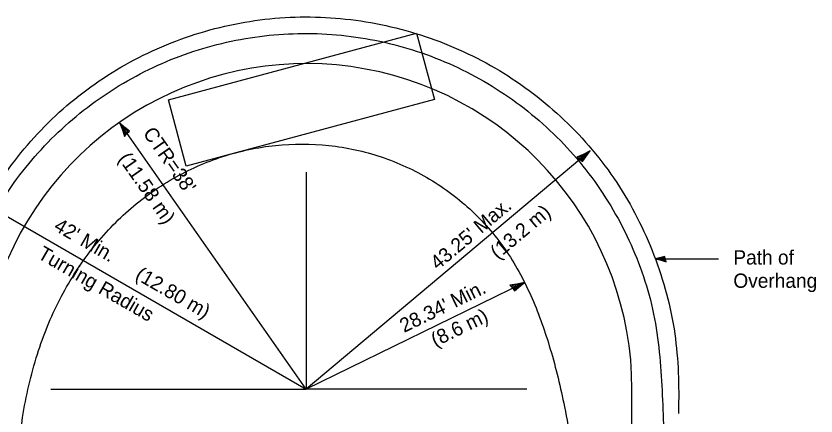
# Model space of a CAD drawing. Extents: x 2145173 to 2147094, y 2149363 to 2149822.
# Drawn here: x 2146608.5 to 2146659.8, y 2149592.1 to 2149617.7 of the extents above; entities that cross this region are included whole.
import ezdxf

# ---------------------------------------------------------------- set-up
doc = ezdxf.new("R2010")
doc.units = 0
doc.layers.add('Design_EX_Roadway Dimensions', color=7, linetype='Continuous')
doc.layers.add('Topo_Building', color=7, linetype='Continuous')

msp = doc.modelspace()

# ---------------------------------------------------------------- linework, layer by layer
at = {"layer": 'Design_EX_Roadway Dimensions'}
for p, q in [((2146627.158, 2149593.802), (2146615.18, 2149610.907)), ((2146645.362, 2149609.08), (2146627.157, 2149593.802)), ((2146627.157, 2149607.721), (2146627.157, 2149593.802)), ((2146607.169, 2149605.342), (2146627.157, 2149593.802)), ((2146641.149, 2149600.64), (2146627.157, 2149593.802)), ((2146610.781, 2149593.802), (2146627.157, 2149593.802)), ((2146641.306, 2149593.802), (2146627.157, 2149593.802))]:
    msp.add_line(p, q, dxfattribs=at)
for points in [[(2146615.644, 2149610.206), (2146615.812, 2149610.358), (2146615.529, 2149610.593), (2146615.18, 2149610.907), (2146615.362, 2149610.439), (2146615.497, 2149610.01), (2146615.644, 2149610.206), (2146615.744, 2149610.322), (2146615.356, 2149610.654), (2146615.526, 2149610.112), (2146615.638, 2149610.289), (2146615.485, 2149610.459), (2146615.562, 2149610.245)], [(2146644.704, 2149608.555), (2146644.871, 2149608.402), (2146645.079, 2149608.704), (2146645.362, 2149609.08), (2146644.911, 2149608.857), (2146644.496, 2149608.686), (2146644.704, 2149608.555), (2146644.828, 2149608.466), (2146645.126, 2149608.883), (2146644.601, 2149608.665), (2146644.786, 2149608.57), (2146644.943, 2149608.736), (2146644.737, 2149608.641)], [(2146640.384, 2149600.29), (2146640.508, 2149600.101), (2146640.785, 2149600.345), (2146641.149, 2149600.64), (2146640.658, 2149600.533), (2146640.215, 2149600.467), (2146640.384, 2149600.29), (2146640.483, 2149600.173), (2146640.872, 2149600.506), (2146640.31, 2149600.421), (2146640.467, 2149600.284), (2146640.66, 2149600.408), (2146640.437, 2149600.365)]]:
    msp.add_lwpolyline(points, dxfattribs=at)
at = {"layer": 'Topo_Building'}
for p, q in [((2146649.539, 2149602.165), (2146653.586, 2149602.165)), ((2146648.039, 2149565.166), (2146648.039, 2149593.802))]:
    msp.add_line(p, q, dxfattribs=at)
for points in [[(2146635.372, 2149612.388), (2146619.452, 2149608.109), (2146618.311, 2149612.355), (2146634.232, 2149616.633), (2146635.372, 2149612.388)], [(2146635.372, 2149612.388), (2146619.452, 2149608.109), (2146618.311, 2149612.355), (2146634.232, 2149616.633), (2146635.372, 2149612.388)], [(2146650.172, 2149602.148), (2146650.15, 2149602.316), (2146649.883, 2149602.244), (2146649.539, 2149602.165), (2146649.906, 2149602.073), (2146650.226, 2149601.972), (2146650.172, 2149602.148), (2146650.143, 2149602.261), (2146649.769, 2149602.165), (2146650.177, 2149602.034), (2146650.116, 2149602.179), (2146649.946, 2149602.159), (2146650.112, 2149602.114)]]:
    msp.add_lwpolyline(points, dxfattribs=at)
msp.add_arc((2146627.157, 2149593.802), 20.882, 0, 159.0914, dxfattribs=at)
for points in [[(2146604.093, 2149596.425), (2146604.096, 2149596.804), (2146605.021, 2149601.852), (2146607.177, 2149606.558), (2146610.376, 2149610.657), (2146614.425, 2149613.937), (2146619.105, 2149616.247), (2146624.179, 2149617.486), (2146629.354, 2149617.578), (2146634.473, 2149616.524), (2146639.253, 2149614.404), (2146643.456, 2149611.288), (2146646.879, 2149607.327), (2146649.323, 2149602.701), (2146650.733, 2149597.663), (2146651.023, 2149592.657), (2146651.012, 2149592.235)], [(2146607.27, 2149605.28), (2146607.411, 2149605.515), (2146610.378, 2149609.404), (2146614.123, 2149612.6), (2146618.481, 2149614.939), (2146623.253, 2149616.293), (2146628.162, 2149616.593), (2146633.077, 2149615.824), (2146637.712, 2149614.007), (2146641.845, 2149611.228), (2146645.279, 2149607.617), (2146647.847, 2149603.345), (2146649.426, 2149598.616), (2146649.968, 2149593.71), (2146650.115, 2149588.794), (2146650.183, 2149583.976), (2146650.213, 2149579.232), (2146650.226, 2149574.541), (2146650.232, 2149569.887), (2146650.234, 2149565.258), (2146650.234, 2149565.166)], [(2146608.613, 2149588.844), (2146608.969, 2149591.97), (2146609.916, 2149596.046), (2146611.349, 2149599.551), (2146613.307, 2149602.645), (2146615.752, 2149605.257), (2146618.618, 2149607.306), (2146621.806, 2149608.72), (2146625.191, 2149609.437), (2146628.6, 2149609.43), (2146631.954, 2149608.698), (2146635.065, 2149607.271), (2146637.791, 2149605.211), (2146640.006, 2149602.614), (2146641.634, 2149599.613), (2146642.801, 2149596.364), (2146643.71, 2149592.657), (2146644.453, 2149588.074), (2146644.931, 2149583.493), (2146645.243, 2149578.911), (2146645.447, 2149574.329), (2146645.59, 2149569.748), (2146645.728, 2149565.166)]]:
    msp.add_spline(points, degree=3, dxfattribs=at)

# ---------------------------------------------------------------- texts
at = {"layer": 'Design_EX_Roadway Dimensions'}
for s, height, rotation, p in [("CTR=38'", 0.9147, 305.0001, (2146616.643, 2149610.215)), ('(11.58 m)', 0.9147, 305.0001, (2146615.069, 2149608.584)), ("43.25' Max.", 0.91472, 40.0003, (2146635.587, 2149601.404)), ('(13.2 m)', 0.9147, 40.0003, (2146639.428, 2149602.086)), ("42' Min.", 0.9147, 330.0001, (2146610.902, 2149604.034)), ('Turning Radius', 0.91472, 330.0001, (2146609.866, 2149602.239)), ('(12.80 m)', 0.9147, 330.0001, (2146616.123, 2149600.906)), ("28.34' Min.", 0.91472, 26.045, (2146633.425, 2149597.398)), ('(8.6 m)', 0.9147, 26.045, (2146635.431, 2149596.486))]:
    msp.add_text(s, height=height, rotation=rotation, dxfattribs=at).set_placement(p)
at = {"layer": 'Topo_Building'}
for s, p in [('Path of', (2146654.538, 2149601.792)), ('Overhang', (2146654.538, 2149600.298))]:
    msp.add_text(s, height=0.9159, dxfattribs=at).set_placement(p)

doc.saveas('drawing.dxf')
